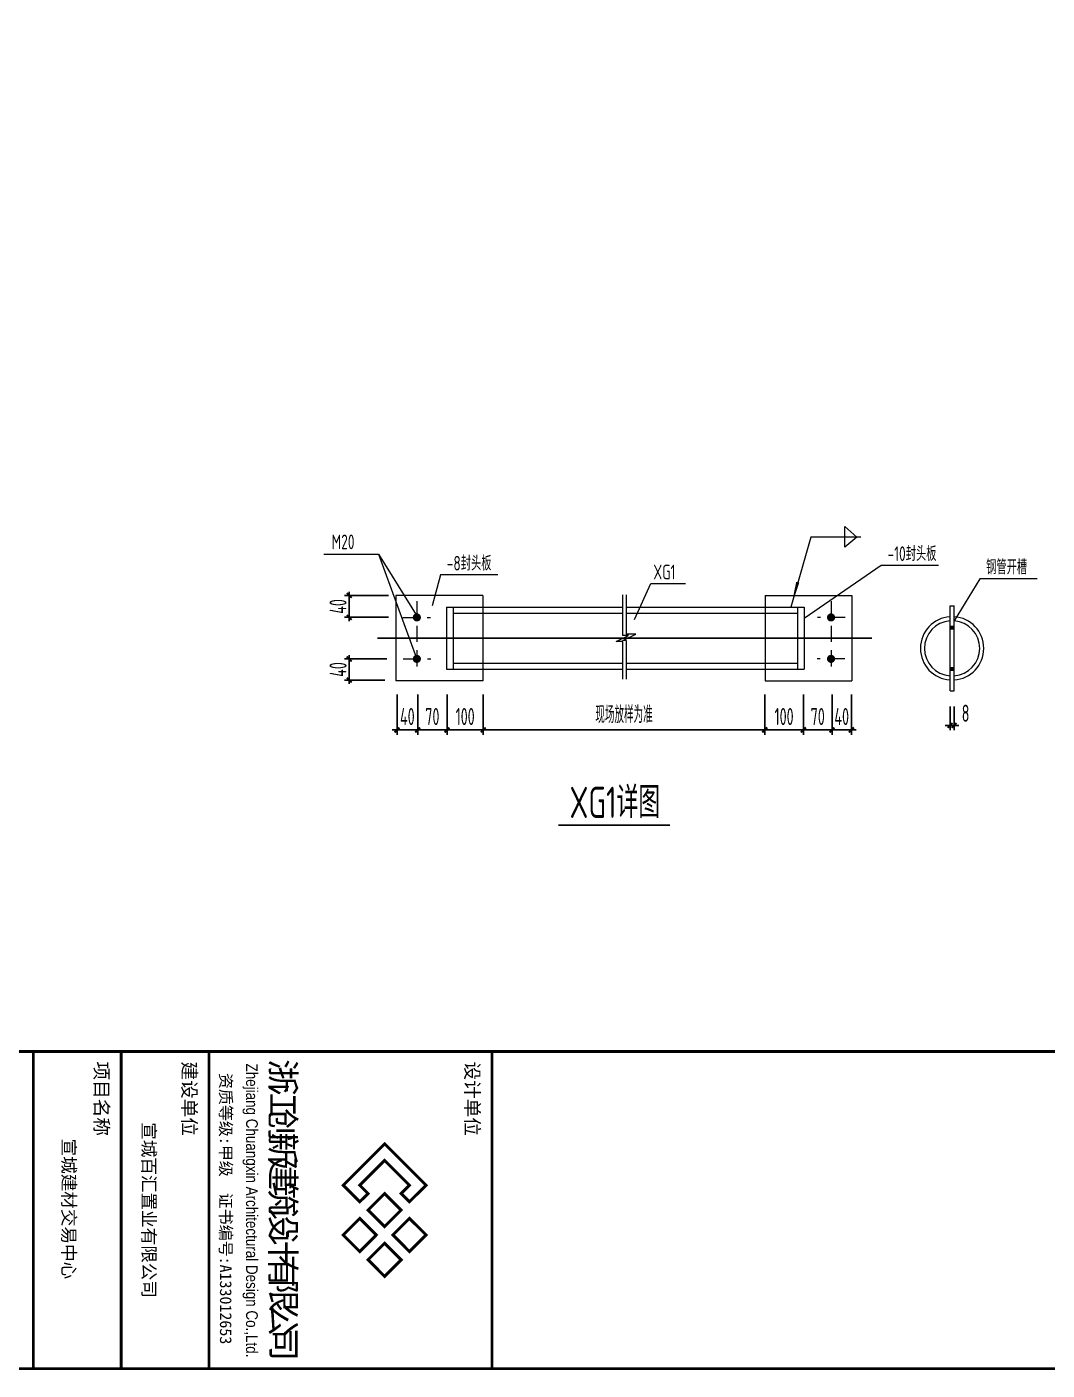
# Model space of a CAD drawing. Extents: x 447413 to 2975780, y -1432727 to 1301644.
# Drawn here: x 2648198 to 2679570, y -343471 to -302188 of the extents above; entities that cross this region are included whole.
import ezdxf
from ezdxf.enums import TextEntityAlignment as Align

# ---------------------------------------------------------------- set-up
doc = ezdxf.new("R2010")
doc.units = 0
doc.header["$LTSCALE"] = 1000
doc.header["$MEASUREMENT"] = 0
for name, pattern in [('CONTINOUS', [0]), ('DASHED', [0.75, 0.5, -0.25]), ('DASHED2', [0.375, 0.25, -0.125])]:
    doc.linetypes.add(name, pattern=pattern)
for name, color, linetype in [('COLU_DE_NUM', 7, 'Continuous'), ('DIM', 3, 'Continuous'), ('DOTE', 1, 'Continuous'), ('TEXT', 6, 'Continuous'), ('图框', 253, 'Continuous')]:
    doc.layers.add(name, color=color, linetype=linetype)
doc.styles.add('_HZTXT', font='tssdeng.shx', dxfattribs={"width": 0.7, "bigfont": 'HZTXT.shx'})
doc.styles.add('Arial', font='ARIALN.TTF')
doc.styles.add('cx_biaoti', font='')
doc.styles.add('HT', font='simhei.ttf')
doc.styles.add('TSSD_Dimension', font='sysz.shx', dxfattribs={"width": 0.7, "bigfont": 'syfs.shx'})
doc.styles.add('TSSD_Label', font='Tssdeng.shx', dxfattribs={"width": 0.7, "bigfont": 'hztxt.shx'})
doc.styles.add('YT', font='FZYTK.TTF')
doc.styles.get('cx_biaoti').set_extended_font_data('SimSun')
doc.dimstyles.new('TSSD_20_150', dxfattribs={"dimtxt": 525, "dimasz": 150, "dimexe": 150, "dimexo": 225, "dimgap": 150, "dimtad": 1, "dimdec": 0, "dimlfac": 0.133333, "dimzin": 0, "dimdsep": 46, "dimtxsty": 'TSSD_Dimension', "dimblk": 'ARCHTICK', "dimcen": 0, "dimdle": 112.5, "dimclrt": 7, "dimadec": 0, "dimazin": 0, "dimtfac": 1, "dimtdec": 0, "dimtix": 1, "dimtmove": 2, "dimatfit": 3, "dimfxl": 0, "dimtolj": 1, "dimtzin": 0, "dimarcsym": 0})

# ---------------------------------------------------------------- blocks, each defined once
blk = doc.blocks.new('A$C6B0021A6')
at = {"layer": '图框', "color": 153, "const_width": 58, "elevation": -84000}
for points in [[(111420, 1020), (2520, 1020), (2520, 83120), (111420, 83120)], [(111420, 83120), (117920, 83120), (117920, 1020), (111420, 1020)], [(111420, 30220), (117920, 30220), (117920, 1020), (111420, 1020)]]:
    blk.add_lwpolyline(points, close=True, dxfattribs=at)
at = {"layer": '图框', "color": 5, "const_width": 60, "elevation": -84000}
blk.add_lwpolyline([(114500, 28529), (114161, 28869), (113312, 28020), (114161, 27171), (114500, 27511), (114331, 27681), (114161, 27511), (113652, 28020), (114161, 28529), (114331, 28359)], close=True, dxfattribs=at)
at = {"layer": '图框', "color": 1, "const_width": 60, "elevation": -84000}
for points in [[(114840, 28529), (115179, 28190), (115519, 28529), (115179, 28869)], [(114331, 28020), (114670, 27681), (115009, 28020), (114670, 28359)], [(115349, 28020), (115688, 27681), (116028, 28020), (115688, 28359)], [(114840, 27511), (115179, 27171), (115519, 27511), (115179, 27850)]]:
    blk.add_lwpolyline(points, close=True, dxfattribs=at)
at = {"layer": '图框', "color": 153, "const_width": 58, "elevation": -84000}
for points in [[(111420, 24420), (117920, 24420)], [(117920, 22620), (111420, 22620)], [(117920, 20820), (111420, 20820)]]:
    blk.add_lwpolyline(points, dxfattribs=at)
at = {"layer": '图框', "color": 153, "style": 'cx_biaoti'}
for s, p in [('设计单位', (111624, 29678, -84000)), ('建设单位', (111624, 23878, -84000)), ('项目名称', (111624, 22078, -84000))]:
    blk.add_text(s, height=280, dxfattribs=at).set_placement(p)
at = {"layer": '图框', "color": 153}
for s, height, style, p in [('浙', 500, 'YT', (111920, 25945, -84000)), ('江', 500, 'YT', (112420, 25945, -84000)), ('创', 500, 'YT', (112920, 25945, -84000)), ('新', 500, 'YT', (113420, 25945, -84000)), ('建', 500, 'YT', (113920, 25945, -84000)), ('筑', 500, 'YT', (114420, 25945, -84000)), ('设', 500, 'YT', (114920, 25945, -84000)), ('计', 500, 'YT', (115420, 25945, -84000)), ('有', 500, 'YT', (115920, 25945, -84000)), ('限', 500, 'YT', (116420, 25945, -84000)), ('公', 500, 'YT', (116920, 25945, -84000)), ('司', 500, 'YT', (117420, 25945, -84000)), (' Zhejiang Chuangxin Architectural Design Co.,Ltd.', 240, 'Arial', (114640, 25270, -84000)), ('资质等级:甲级  证书编号:A133012653', 240, 'cx_biaoti', (114640, 24770, -84000)), ('宣城百汇置业有限公司', 264, 'HT', (114670, 23195, -84000)), ('宣城建材交易中心', 264, 'HT', (114645, 21554, -84000))]:
    blk.add_text(s, height=height, dxfattribs=dict(at, style=style)).set_placement(p, align=Align.MIDDLE)
blk = doc.blocks.new('_ArchTick')
at = {"color": 0, "linetype": 'ByBlock', "const_width": 0.4}
blk.add_lwpolyline([(-0.5, -0.5), (0.5, 0.5)], dxfattribs=at)
blk = doc.blocks.new('*D168')
at = {"layer": 'Defpoints', "color": 0, "transparency": 16777216}
for p in [(2662231, -322793), (2670888, -322481), (2670888, -323796)]:
    blk.add_point(p, dxfattribs=at)
at = {"layer": 'DIM', "color": 0, "lineweight": -2, "transparency": 16777216}
for p, q in [((2670888, -322706), (2670888, -323946)), ((2662231, -323018), (2662231, -323946)), ((2662118, -323796), (2671000, -323796))]:
    blk.add_line(p, q, dxfattribs=at)
at = {"layer": 'DIM', "color": 0, "lineweight": -2, "transparency": 16777216, "xscale": 150, "yscale": 150, "zscale": 150, "rotation": 180}
blk.add_blockref('_ArchTick', (2662231, -323796), dxfattribs=at)
at = {"layer": 'DIM', "color": 0, "lineweight": -2, "transparency": 16777216, "xscale": 150, "yscale": 150, "zscale": 150}
blk.add_blockref('_ArchTick', (2670888, -323796), dxfattribs=at)
at = {"layer": 'DIM', "color": 7, "transparency": 16777216, "insert": (2666559, -323326), "char_height": 525, "attachment_point": 5, "style": 'TSSD_Dimension'}
blk.add_mtext('\\A1;现场放样为准', dxfattribs=at)
blk = doc.blocks.new('*D169')
at = {"layer": 'Defpoints', "color": 0, "transparency": 16777216}
for p in [(2659489, -321614), (2658110, -322262), (2659434, -322262)]:
    blk.add_point(p, dxfattribs=at)
at = {"layer": 'DIM', "color": 0, "lineweight": -2, "transparency": 16777216}
for p, q in [((2658110, -321501), (2658110, -322374)), ((2659264, -321614), (2657960, -321614)), ((2659209, -322262), (2657960, -322262))]:
    blk.add_line(p, q, dxfattribs=at)
at = {"layer": 'DIM', "color": 0, "lineweight": -2, "transparency": 16777216, "xscale": 150, "yscale": 150, "zscale": 150}
for p, rotation in [((2658110, -321614), 90), ((2658110, -322262), 270)]:
    blk.add_blockref('_ArchTick', p, dxfattribs=dict(at, rotation=rotation))
at = {"layer": 'DIM', "color": 7, "transparency": 16777216, "insert": (2657766, -321938), "char_height": 525, "attachment_point": 5, "rotation": 90, "style": 'TSSD_Dimension'}
blk.add_mtext('\\A1;40', dxfattribs=at)
blk = doc.blocks.new('*D170')
at = {"layer": 'Defpoints', "color": 0, "transparency": 16777216}
for p in [(2660215, -322481), (2661117, -322481), (2661117, -323796)]:
    blk.add_point(p, dxfattribs=at)
at = {"layer": 'DIM', "color": 0, "lineweight": -2, "transparency": 16777216}
for p, q in [((2660215, -322706), (2660215, -323946)), ((2661117, -322706), (2661117, -323946)), ((2660103, -323796), (2661229, -323796))]:
    blk.add_line(p, q, dxfattribs=at)
at = {"layer": 'DIM', "color": 0, "lineweight": -2, "transparency": 16777216, "xscale": 150, "yscale": 150, "zscale": 150, "rotation": 180}
blk.add_blockref('_ArchTick', (2660215, -323796), dxfattribs=at)
at = {"layer": 'DIM', "color": 0, "lineweight": -2, "transparency": 16777216, "xscale": 150, "yscale": 150, "zscale": 150}
blk.add_blockref('_ArchTick', (2661117, -323796), dxfattribs=at)
at = {"layer": 'DIM', "color": 7, "transparency": 16777216, "insert": (2660666, -323384), "char_height": 525, "attachment_point": 5, "style": 'TSSD_Dimension'}
blk.add_mtext('\\A1;70', dxfattribs=at)
blk = doc.blocks.new('*D171')
at = {"layer": 'Defpoints', "color": 0, "transparency": 16777216}
for p in [(2659580, -322481), (2660215, -322481), (2660215, -323796)]:
    blk.add_point(p, dxfattribs=at)
at = {"layer": 'DIM', "color": 0, "lineweight": -2, "transparency": 16777216}
for p, q in [((2659580, -322706), (2659580, -323946)), ((2660215, -322706), (2660215, -323946)), ((2659580, -323796), (2659430, -323796)), ((2659580, -323796), (2660215, -323796)), ((2660215, -323796), (2660365, -323796))]:
    blk.add_line(p, q, dxfattribs=at)
at = {"layer": 'DIM', "color": 0, "lineweight": -2, "transparency": 16777216, "xscale": 150, "yscale": 150, "zscale": 150}
blk.add_blockref('_ArchTick', (2659580, -323796), dxfattribs=at)
at = {"layer": 'DIM', "color": 0, "lineweight": -2, "transparency": 16777216, "xscale": 150, "yscale": 150, "zscale": 150, "rotation": 180}
blk.add_blockref('_ArchTick', (2660215, -323796), dxfattribs=at)
at = {"layer": 'DIM', "color": 7, "transparency": 16777216, "insert": (2659897, -323384), "char_height": 525, "attachment_point": 5, "style": 'TSSD_Dimension'}
blk.add_mtext('\\A1;40', dxfattribs=at)
blk = doc.blocks.new('*D172')
at = {"layer": 'Defpoints', "color": 0, "transparency": 16777216}
for p in [(2661117, -322481), (2662231, -322481), (2662231, -323796)]:
    blk.add_point(p, dxfattribs=at)
at = {"layer": 'DIM', "color": 0, "lineweight": -2, "transparency": 16777216}
for p, q in [((2661117, -322706), (2661117, -323946)), ((2662231, -322706), (2662231, -323946)), ((2661117, -323796), (2660967, -323796)), ((2661117, -323796), (2662231, -323796)), ((2662231, -323796), (2662381, -323796))]:
    blk.add_line(p, q, dxfattribs=at)
at = {"layer": 'DIM', "color": 0, "lineweight": -2, "transparency": 16777216, "xscale": 150, "yscale": 150, "zscale": 150}
blk.add_blockref('_ArchTick', (2661117, -323796), dxfattribs=at)
at = {"layer": 'DIM', "color": 0, "lineweight": -2, "transparency": 16777216, "xscale": 150, "yscale": 150, "zscale": 150, "rotation": 180}
blk.add_blockref('_ArchTick', (2662231, -323796), dxfattribs=at)
at = {"layer": 'DIM', "color": 7, "transparency": 16777216, "insert": (2661674, -323384), "char_height": 525, "attachment_point": 5, "style": 'TSSD_Dimension'}
blk.add_mtext('\\A1;100', dxfattribs=at)
blk = doc.blocks.new('*D173')
at = {"layer": 'Defpoints', "color": 0, "transparency": 16777216}
for p in [(2659546, -319664), (2658110, -320335), (2659546, -320335)]:
    blk.add_point(p, dxfattribs=at)
at = {"layer": 'DIM', "color": 0, "lineweight": -2, "transparency": 16777216}
for p, q in [((2659321, -319664), (2657960, -319664)), ((2658110, -319552), (2658110, -320448)), ((2659321, -320335), (2657960, -320335))]:
    blk.add_line(p, q, dxfattribs=at)
at = {"layer": 'DIM', "color": 0, "lineweight": -2, "transparency": 16777216, "xscale": 150, "yscale": 150, "zscale": 150}
for p, rotation in [((2658110, -319664), 90), ((2658110, -320335), 270)]:
    blk.add_blockref('_ArchTick', p, dxfattribs=dict(at, rotation=rotation))
at = {"layer": 'DIM', "color": 7, "transparency": 16777216, "insert": (2657766, -320000), "char_height": 525, "attachment_point": 5, "rotation": 90, "style": 'TSSD_Dimension'}
blk.add_mtext('\\A1;40', dxfattribs=at)
blk = doc.blocks.new('*D174')
at = {"layer": 'Defpoints', "color": 0, "transparency": 16777216}
for p in [(2676584, -322853), (2676709, -322853), (2676709, -323657)]:
    blk.add_point(p, dxfattribs=at)
at = {"layer": 'DIM', "color": 0, "lineweight": -2, "transparency": 16777216}
for p, q in [((2676584, -323078), (2676584, -323807)), ((2676709, -323078), (2676709, -323807)), ((2676584, -323657), (2676434, -323657)), ((2676584, -323657), (2676709, -323657)), ((2676709, -323657), (2676859, -323657))]:
    blk.add_line(p, q, dxfattribs=at)
at = {"layer": 'DIM', "color": 0, "lineweight": -2, "transparency": 16777216, "xscale": 150, "yscale": 150, "zscale": 150}
blk.add_blockref('_ArchTick', (2676584, -323657), dxfattribs=at)
at = {"layer": 'DIM', "color": 0, "lineweight": -2, "transparency": 16777216, "xscale": 150, "yscale": 150, "zscale": 150, "rotation": 180}
blk.add_blockref('_ArchTick', (2676709, -323657), dxfattribs=at)
at = {"layer": 'DIM', "color": 7, "transparency": 16777216, "insert": (2677061, -323282), "char_height": 525, "attachment_point": 5, "style": 'TSSD_Dimension'}
blk.add_mtext('\\A1;8', dxfattribs=at)
blk = doc.blocks.new('*D175')
at = {"layer": 'Defpoints', "color": 0, "transparency": 16777216}
for p in [(2670887, -322481), (2672076, -322481), (2672076, -323796)]:
    blk.add_point(p, dxfattribs=at)
at = {"layer": 'DIM', "color": 0, "lineweight": -2, "transparency": 16777216}
for p, q in [((2670887, -322706), (2670887, -323946)), ((2672076, -322706), (2672076, -323946)), ((2670775, -323796), (2672188, -323796))]:
    blk.add_line(p, q, dxfattribs=at)
at = {"layer": 'DIM', "color": 0, "lineweight": -2, "transparency": 16777216, "xscale": 150, "yscale": 150, "zscale": 150, "rotation": 180}
blk.add_blockref('_ArchTick', (2670887, -323796), dxfattribs=at)
at = {"layer": 'DIM', "color": 0, "lineweight": -2, "transparency": 16777216, "xscale": 150, "yscale": 150, "zscale": 150}
blk.add_blockref('_ArchTick', (2672076, -323796), dxfattribs=at)
at = {"layer": 'DIM', "color": 7, "transparency": 16777216, "insert": (2671481, -323384), "char_height": 525, "attachment_point": 5, "style": 'TSSD_Dimension'}
blk.add_mtext('\\A1;100', dxfattribs=at)
blk = doc.blocks.new('*D176')
at = {"layer": 'Defpoints', "color": 0, "transparency": 16777216}
for p in [(2672076, -322481), (2672956, -322481), (2672956, -323796)]:
    blk.add_point(p, dxfattribs=at)
at = {"layer": 'DIM', "color": 0, "lineweight": -2, "transparency": 16777216}
for p, q in [((2672076, -322706), (2672076, -323946)), ((2672956, -322706), (2672956, -323946)), ((2672076, -323796), (2671926, -323796)), ((2672076, -323796), (2672956, -323796)), ((2672956, -323796), (2673106, -323796))]:
    blk.add_line(p, q, dxfattribs=at)
at = {"layer": 'DIM', "color": 0, "lineweight": -2, "transparency": 16777216, "xscale": 150, "yscale": 150, "zscale": 150}
blk.add_blockref('_ArchTick', (2672076, -323796), dxfattribs=at)
at = {"layer": 'DIM', "color": 0, "lineweight": -2, "transparency": 16777216, "xscale": 150, "yscale": 150, "zscale": 150, "rotation": 180}
blk.add_blockref('_ArchTick', (2672956, -323796), dxfattribs=at)
at = {"layer": 'DIM', "color": 7, "transparency": 16777216, "insert": (2672516, -323384), "char_height": 525, "attachment_point": 5, "style": 'TSSD_Dimension'}
blk.add_mtext('\\A1;70', dxfattribs=at)
blk = doc.blocks.new('*D177')
at = {"layer": 'Defpoints', "color": 0, "transparency": 16777216}
for p in [(2672956, -322481), (2673551, -322481), (2673551, -323796)]:
    blk.add_point(p, dxfattribs=at)
at = {"layer": 'DIM', "color": 0, "lineweight": -2, "transparency": 16777216}
for p, q in [((2672956, -322706), (2672956, -323946)), ((2673551, -322706), (2673551, -323946)), ((2672956, -323796), (2672806, -323796)), ((2672956, -323796), (2673551, -323796)), ((2673551, -323796), (2673701, -323796))]:
    blk.add_line(p, q, dxfattribs=at)
at = {"layer": 'DIM', "color": 0, "lineweight": -2, "transparency": 16777216, "xscale": 150, "yscale": 150, "zscale": 150}
blk.add_blockref('_ArchTick', (2672956, -323796), dxfattribs=at)
at = {"layer": 'DIM', "color": 0, "lineweight": -2, "transparency": 16777216, "xscale": 150, "yscale": 150, "zscale": 150, "rotation": 180}
blk.add_blockref('_ArchTick', (2673551, -323796), dxfattribs=at)
at = {"layer": 'DIM', "color": 7, "transparency": 16777216, "insert": (2673253, -323384), "char_height": 525, "attachment_point": 5, "style": 'TSSD_Dimension'}
blk.add_mtext('\\A1;40', dxfattribs=at)

msp = doc.modelspace()

# ---------------------------------------------------------------- linework, layer by layer
at = {"linetype": 'CONTINOUS', "lineweight": 9}
msp.add_line((2672303, -317874.4, 252000), (2671692.7, -320022.1, 252000), dxfattribs=at)
at = {"lineweight": 9}
for p, q in [((2673842.1, -317874.4, 252000), (2672303, -317874.4, 252000)), ((2673352.3, -318181.2, 252000), (2673352.3, -317547.3, 252000)), ((2673721.5, -317874.4, 252000), (2673352.3, -317547.3, 252000)), ((2673721.5, -317874.4, 252000), (2673352.3, -318181.2, 252000)), ((2659014.6, -318394.6, 252000), (2660182.5, -321594.1, 252000)), ((2659014.6, -318394.6, 252000), (2660218.7, -320345.4, 252000)), ((2660913, -319032.1, 252000), (2660661, -319976.8, 252000)), ((2662675, -319032.1, 252000), (2660913, -319032.1, 252000)), ((2674465.1, -318738.8, 252000), (2672094.8, -320375.4, 252000)), ((2676227.1, -318738.8, 252000), (2674465.1, -318738.8, 252000)), ((2677499.2, -319150.5, 252000), (2676709.4, -320441.7, 252000)), ((2679261.2, -319150.5, 252000), (2677499.2, -319150.5, 252000)), ((2659546.2, -319664.2, 252000), (2659546.2, -322286, 252000)), ((2662215.7, -319664.2, 252000), (2659546.2, -319664.2, 252000)), ((2662215.7, -319664.2, 252000), (2662215.7, -322286, 252000)), ((2666515.8, -319642.3, 252000), (2666515.8, -320894.8, 252000)), ((2666625.8, -319642.3, 252000), (2666625.8, -320849, 252000)), ((2670898.4, -319664.2, 252000), (2670898.4, -322286, 252000)), ((2670898.4, -319664.2, 252000), (2673568, -319664.2, 252000)), ((2673568, -319664.2, 252000), (2673568, -322286, 252000)), ((2661102.2, -320022.1, 252000), (2666515.8, -320022.1, 252000)), ((2661102.2, -320022.1, 252000), (2661102.2, -321928.2, 252000)), ((2661308, -320022.1, 252000), (2661308, -321928.2, 252000)), ((2666625.8, -320022.1, 252000), (2672094.8, -320022.1, 252000)), ((2671889, -320022.1, 252000), (2671889, -321928.2, 252000)), ((2672094.8, -320022.1, 252000), (2672094.8, -321928.2, 252000)), ((2676584.4, -319977.3, 252000), (2676709.4, -319977.3, 252000)), ((2676584.4, -322599.1, 252000), (2676584.4, -319977.3, 252000)), ((2676709.4, -322599.1, 252000), (2676709.4, -319977.3, 252000)), ((2666322, -321080.1, 252000), (2666692.8, -320894.8, 252000)), ((2666515.8, -321080.1, 252000), (2666322, -321080.1, 252000)), ((2666692.8, -320894.8, 252000), (2666515.8, -320894.8, 252000)), ((2666515.8, -321080.1, 252000), (2666515.8, -322233.4, 252000)), ((2666521.1, -321049.3, 252000), (2666921.9, -320849, 252000)), ((2666625.8, -321049.3, 252000), (2666521.1, -321049.3, 252000)), ((2666921.9, -320849, 252000), (2666625.8, -320849, 252000)), ((2666625.8, -321049.3, 252000), (2666625.8, -322233.4, 252000)), ((2661102.2, -321928.2, 252000), (2666515.8, -321928.2, 252000)), ((2666625.8, -321928.2, 252000), (2672094.8, -321928.2, 252000)), ((2662215.7, -322286, 252000), (2659546.2, -322286, 252000)), ((2670898.4, -322286, 252000), (2673568, -322286, 252000)), ((2676584.4, -322599.1, 252000), (2676709.4, -322599.1, 252000))]:
    msp.add_line(p, q, dxfattribs=at)
at = {"linetype": 'DASHED', "lineweight": 9}
for p, q in [((2660189.3, -319842, 252000), (2660189.3, -321998.7, 252000)), ((2672924.9, -319842, 252000), (2672924.9, -321998.7, 252000)), ((2659759.6, -320338, 252000), (2660607.2, -320338, 252000)), ((2673354.6, -320338, 252000), (2672506.9, -320338, 252000)), ((2659768.7, -321612.3, 252000), (2660616.3, -321612.3, 252000)), ((2673345.5, -321612.3, 252000), (2672497.8, -321612.3, 252000))]:
    msp.add_line(p, q, dxfattribs=at)
at = {"linetype": 'DASHED2', "lineweight": 9, "ltscale": 50}
for p, q in [((2661308, -320210.6, 252000), (2666515.8, -320210.6, 252000)), ((2666625.8, -320210.6, 252000), (2671889, -320210.6, 252000)), ((2661308, -321739.7, 252000), (2666515.8, -321739.7, 252000)), ((2666625.8, -321739.7, 252000), (2671889, -321739.7, 252000))]:
    msp.add_line(p, q, dxfattribs=at)
at = {"lineweight": 9, "elevation": 252000}
msp.add_lwpolyline([(2671692.7, -320022.1, 0, 100, 0), (2671902.3, -319255.2, 100, 100, 0)], format="xyseb", dxfattribs=at)
at = {"linetype": 'CONTINOUS', "lineweight": 9, "const_width": 125, "elevation": 252000}
for points in [[(2660126.8, -320338, 1), (2660251.8, -320338, 1)], [(2672862.4, -320338, 1), (2672987.4, -320338, 1)], [(2660126.8, -321612.3, 1), (2660251.8, -321612.3, 1)], [(2672862.4, -321612.3, 1), (2672987.4, -321612.3, 1)]]:
    msp.add_lwpolyline(points, format="xyb", close=True, dxfattribs=at)
at = {"lineweight": 9, "const_width": 125, "elevation": 252000}
for points in [[(2676584.4, -320651), (2676709.4, -320651)], [(2676584.4, -321925.4), (2676709.4, -321925.4)]]:
    msp.add_lwpolyline(points, dxfattribs=at)
at = {"lineweight": 9}
for radius, start, end in [(973.8, 93.67972, 266.32028), (973.8, 273.67972, 86.32028), (848.8, 94.22251, 265.77749), (848.8, 274.22251, 85.77749)]:
    msp.add_arc((2676646.9, -321288.2, 252000), radius, start, end, dxfattribs=at)
at = {"layer": 'COLU_DE_NUM', "const_width": 50, "elevation": 252000}
msp.add_lwpolyline([(2664541.3, -326719.8), (2667971.3, -326719.8)], dxfattribs=at)
at = {"layer": 'DOTE'}
msp.add_line((2658974.8, -320975.1, 252000), (2674180.1, -320975.1, 252000), dxfattribs=at)
at = {"layer": 'TEXT', "lineweight": 9, "ltscale": 99}
for p, q in [((2657333.6, -318394.6, 252000), (2659014.6, -318394.6, 252000)), ((2666881.5, -320399, 252000), (2667388.2, -319296.9, 252000)), ((2667388.2, -319296.9, 252000), (2668445.8, -319296.9, 252000))]:
    msp.add_line(p, q, dxfattribs=at)

# ---------------------------------------------------------------- block references
at = {"xscale": 1.5, "yscale": 1.5, "zscale": 1.5, "rotation": 270}
msp.add_blockref('A$C6B0021A6', (2617168.3, -166547.5, 252000), dxfattribs=at)

# ---------------------------------------------------------------- texts
at = {"layer": 'COLU_DE_NUM', "style": 'TSSD_Label', "width": 0.7}
msp.add_text('XG1详图', height=960, dxfattribs=at).set_placement((2666279.3, -325969.8, 252000), align=Align.MIDDLE)
at = {"layer": 'TEXT', "lineweight": 9, "ltscale": 99, "style": '_HZTXT', "width": 0.7}
for s, p in [('M20', (2657569.1, -318241.8, 252000)), ('-10封头板', (2674660.5, -318604.2, 252000)), ('-8封头板', (2661108.5, -318897.4, 252000)), ('钢管开槽', (2677694.7, -319015.8, 252000)), ('XG1', (2667462.8, -319166.4, 252000))]:
    msp.add_text(s, height=450, dxfattribs=at).set_placement(p)

# ---------------------------------------------------------------- dimensions: what is measured, and where the dimension line sits
at = {"layer": 'DIM'}
for base, p1, p2, angle, text, picture, middle in [((2658110.3, -320335.3, 252000), (2659546.2, -319664.2, 252000), (2659546.2, -320335.3, 252000), 90, '40', '*D173', (2657765.6, -319999.8, 252000)), ((2658110.3, -322262, 252000), (2659489.2, -321613.6, 252000), (2659433.5, -322262, 252000), 90, '40', '*D169', (2657765.6, -321937.8, 252000)), ((2676709.4, -323657.2, 252000), (2676584.4, -322853.3, 252000), (2676709.4, -322853.3, 252000), 180, '8', '*D174', (2677060.9, -323282.2, 252000))]:
    dim = msp.add_linear_dim(base=base, p1=p1, p2=p2, angle=angle, text=text, dimstyle='TSSD_20_150', dxfattribs=at)
    dim.commit()
    dim.dimension.update_dxf_attribs({"geometry": picture, "text_midpoint": middle, "dimtype": 128})
for base, p1, p2, text, picture, middle in [((2660215.2, -323796.1, 252000), (2659579.6, -322480.8, 252000), (2660215.2, -322480.8, 252000), '40', '*D171', (2659897.4, -323383.6, 252000)), ((2661116.7, -323796.1, 252000), (2660215.2, -322480.8, 252000), (2661116.7, -322480.8, 252000), '70', '*D170', (2660666, -323383.6, 252000)), ((2662230.9, -323796.1, 252000), (2661116.7, -322480.8, 252000), (2662230.9, -322480.8, 252000), '100', '*D172', (2661673.8, -323383.6, 252000)), ((2670887.7, -323796.1, 252000), (2662230.9, -322793.3, 252000), (2670887.7, -322480.8, 252000), '现场放样为准', '*D168', (2666559.3, -323326.1, 252000)), ((2672075.5, -323796.1, 252000), (2670887.1, -322480.8, 252000), (2672075.5, -322480.8, 252000), '100', '*D175', (2671481.3, -323383.6, 252000)), ((2672956.3, -323796.1, 252000), (2672075.5, -322480.8, 252000), (2672956.3, -322480.8, 252000), '70', '*D176', (2672515.9, -323383.6, 252000)), ((2673550.5, -323796.1, 252000), (2672956.3, -322480.8, 252000), (2673550.5, -322480.8, 252000), '40', '*D177', (2673253.4, -323383.6, 252000))]:
    dim = msp.add_linear_dim(base=base, p1=p1, p2=p2, text=text, dimstyle='TSSD_20_150', dxfattribs=at)
    dim.commit()
    dim.dimension.update_dxf_attribs({"geometry": picture, "text_midpoint": middle})

doc.saveas('drawing.dxf')
